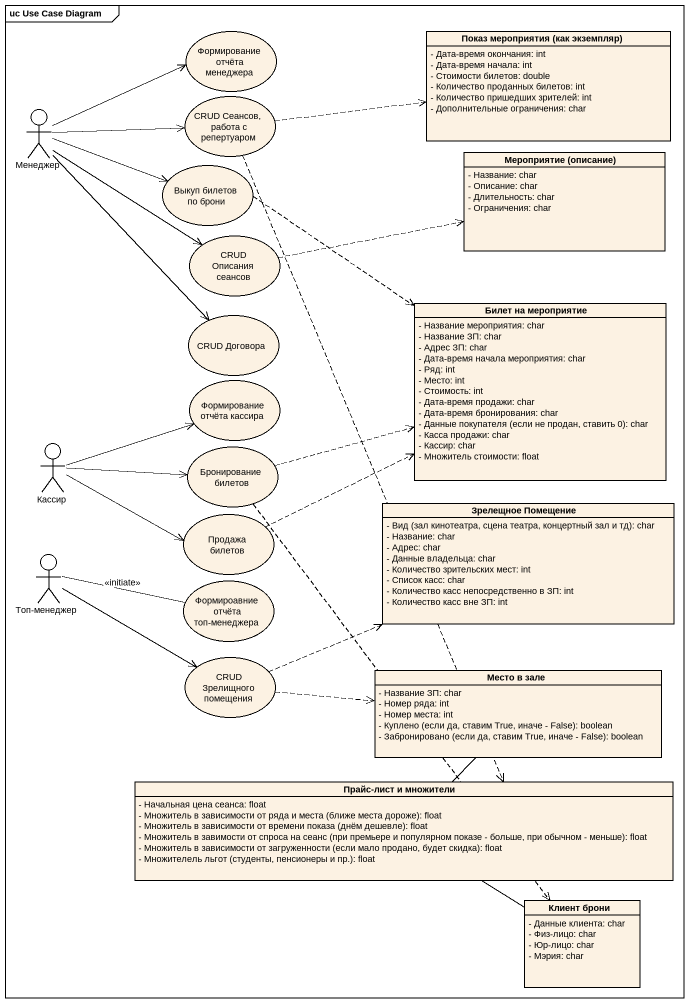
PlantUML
@startuml
mainframe uc Use Case Diagram
allowmixing
hide circle
hide empty members
skinparam classAttributeIconSize 0
usecase "Формирование отчёта менеджера" as Формирование_отчёта
class "Показ мероприятия (как экземпляр)" as Показ_мероприятия_как {
  - Дата-время окончания: int
  - Дата-время начала: int
  - Стоимости билетов: double
  - Количество проданных билетов: int
  - Количество пришедших зрителей: int
  - Дополнительные ограничения: char
}
actor Менеджер
usecase "CRUD Сеансов, работа с репертуаром" as CRUD_Сеансов_работа_с
class "Мероприятие (описание)" as Мероприятие_описание {
  - Название: char
  - Описание: char
  - Длительность: char
  - Ограничения: char
}
usecase "Выкуп билетов по брони" as Выкуп_билетов_по_брони
usecase "CRUD Описания сеансов" as CRUD_Описания_сеансов
usecase "CRUD Договора" as CRUD_Договора
class "Билет на мероприятие" as Билет_на_мероприятие {
  - Название мероприятия: char
  - Название ЗП: char
  - Адрес ЗП: char
  - Дата-время начала мероприятия: char
  - Ряд: int
  - Место: int
  - Стоимость: int
  - Дата-время продажи: char
  - Дата-время бронирования: char
  {field} - Данные покупателя (если не продан, ставить 0): char
  - Касса продажи: char
  - Кассир: char
  - Множитель стоимости: float
}
usecase "Формирование отчёта кассира" as Формирование_отчёта_кассира
actor Кассир
usecase "Бронирование билетов" as Бронирование_билетов
class "Зрелещное Помещение" as Зрелещное_Помещение {
  {field} - Вид (зал кинотеатра, сцена театра, концертный зал и тд): char
  - Название: char
  - Адрес: char
  - Данные владельца: char
  - Количество зрительских мест: int
  - Список касс: char
  - Количество касс непосредственно в ЗП: int
  - Количество касс вне ЗП: int
}
usecase "Продажа билетов" as Продажа_билетов
actor "Топ-менеджер" as Топ_менеджер
usecase "Формироавние отчёта топ-менеджера" as Формироавние_отчёта_топ
usecase "CRUD Зрелищного помещения" as CRUD_Зрелищного_помещения
class "Место в зале" as Место_в_зале {
  - Название ЗП: char
  - Номер ряда: int
  - Номер места: int
  {field} - Куплено (если да, ставим True, иначе - False): boolean
  {field} - Забронировано (если да, ставим True, иначе - False): boolean
}
class "Прайс-лист и множители" as Прайс_лист_и_множители {
  - Начальная цена сеанса: float
  {field} - Множитель в зависимости от ряда и места (ближе места дороже): float
  {field} - Множитель в зависимости от времени показа (днём дешевле): float
  {field} - Множитель в завимости от спроса на сеанс (при премьере и популярном показе - больше, при обычном - меньше): float
  {field} - Множитель в зависимости от загруженности (если мало продано, будет скидка): float
  {field} - Множителель льгот (студенты, пенсионеры и пр.): float
}
class "Клиент брони" as Клиент_брони {
  - Данные клиента: char
  - Физ-лицо: char
  - Юр-лицо: char
  - Мэрия: char
}
Менеджер -right-> Формирование_отчёта
Менеджер -right-> CRUD_Сеансов_работа_с
Менеджер -right-> Выкуп_билетов_по_брони
Менеджер --> CRUD_Описания_сеансов
Менеджер --> CRUD_Договора
CRUD_Сеансов_работа_с .right.> Показ_мероприятия_как
CRUD_Сеансов_работа_с ..> Прайс_лист_и_множители
Выкуп_билетов_по_брони .right.> Билет_на_мероприятие
CRUD_Описания_сеансов .right.> Мероприятие_описание
Кассир -right-> Формирование_отчёта_кассира
Кассир -right-> Бронирование_билетов
Кассир -right-> Продажа_билетов
Бронирование_билетов .right.> Билет_на_мероприятие
Бронирование_билетов ..> Клиент_брони
Продажа_билетов .right.> Билет_на_мероприятие
Топ_менеджер -right- Формироавние_отчёта_топ : <<initiate>>
Топ_менеджер -right-> CRUD_Зрелищного_помещения
CRUD_Зрелищного_помещения .right.> Зрелещное_Помещение
CRUD_Зрелищного_помещения .right.> Место_в_зале
Прайс_лист_и_множители -up- Место_в_зале
Клиент_брони -up- Прайс_лист_и_множители
@enduml
